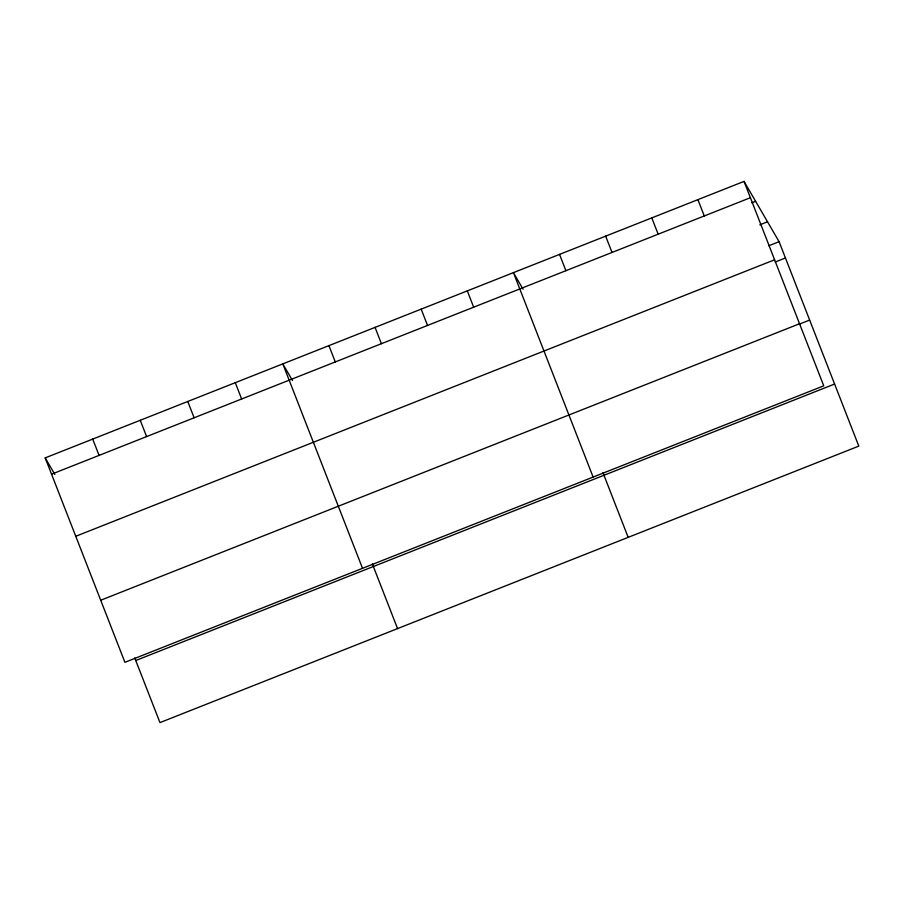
<?xml version="1.0" encoding="UTF-8"?>
<svg xmlns="http://www.w3.org/2000/svg" width="904" height="904" viewBox="0 0 904 904"><rect width="100%" height="100%" fill="white"/><g stroke="black" fill="none" stroke-linecap="round" stroke-linejoin="round"><path stroke-width="1.36" d="M744.037 181.399L823.747 385.827L124.91 662.327L45.2 457.887L744.037 181.399L779.09 241.673L858.8 446.113L159.963 722.601L134.741 657.909M51.562 474.193L750.399 197.705M751.766 202.812L755.608 201.287M759.835 224.825L767.53 221.785M768.841 245.73L779.09 241.673M75.766 536.275L774.604 259.787M775.203 262.036L785.452 257.979M100.706 600.245L799.543 323.745M799.407 324.118L809.656 320.061M135.758 660.519L834.595 384.031M523.066 289.212L513.427 272.635L593.126 477.075M292.444 380.46L282.805 363.883L362.515 568.311M45.2 457.887L54.839 474.464M697.922 199.648L704.272 215.954M651.795 217.898L658.157 234.204M605.669 236.147L612.031 252.453M559.542 254.386L565.904 270.703M602.957 472.656L628.178 537.349M467.3 290.885L473.662 307.19M421.174 309.134L427.536 325.44M375.058 327.384L381.409 343.689M328.932 345.633L335.282 361.939M372.346 563.904L397.568 628.596M235.289 382.686L241.639 398.992M187.761 401.489L194.123 417.795M140.244 420.292L146.595 436.598M92.716 439.095L99.078 455.401"/></g></svg>
